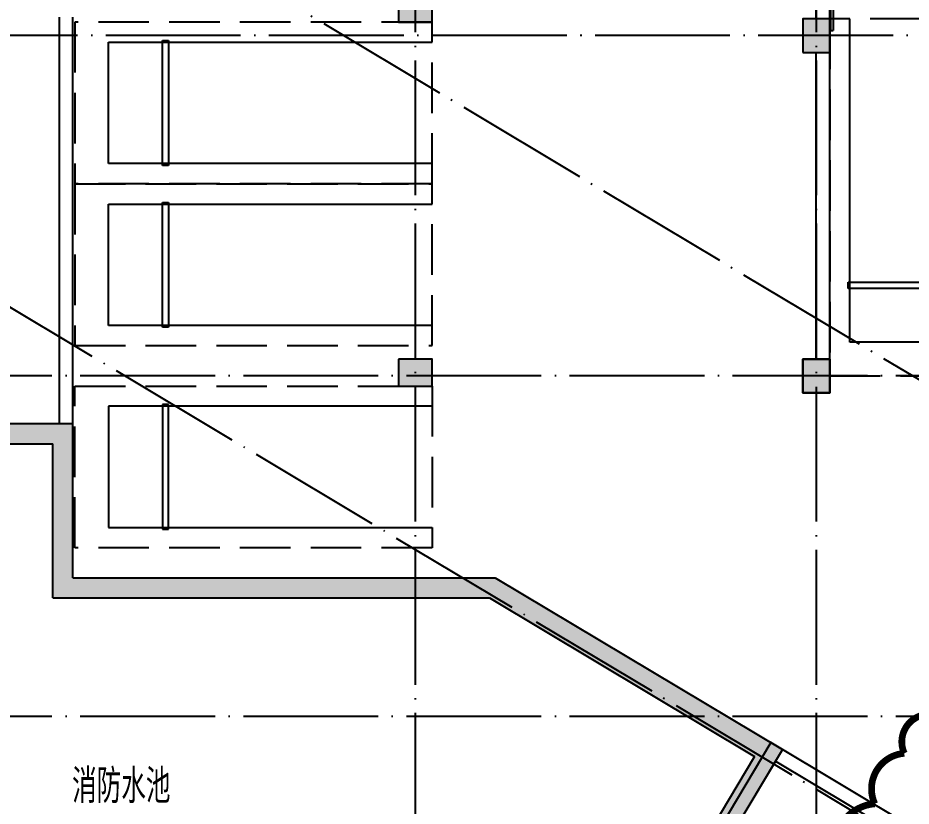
# Model space of a CAD drawing. Header units: millimetres. Extents: x 1337745 to 1642153, y -192803 to 266425.
# Drawn here: x 1389002 to 1402256, y 132667 to 144361 of the extents above; entities that cross this region are included whole.
import ezdxf

# ---------------------------------------------------------------- set-up
doc = ezdxf.new("R2010")
doc.units = ezdxf.units.MM
doc.header["$LTSCALE"] = 1000
doc.header["$MEASUREMENT"] = 0
for name, pattern in [('__附着_A09-停车位、行车流线模块_TEN24RUY_设计区$0$DASH', [0.35, 0.25, -0.1]), ('DASH', [0.35, 0.25, -0.1]), ('DOTE', [2.42, 2, -0.2, 0.02, -0.2])]:
    doc.linetypes.add(name, pattern=pattern)
for name, color, linetype in [('__附着_A09-停车位、行车流线模块_TEN24RUY_设计区$0$STD-PARK', 103, '__附着_A09-停车位、行车流线模块_TEN24RUY_设计区$0$DASH'), ('COLUMN', 2, 'Continuous'), ('DOOR_FIRE', 4, 'Continuous'), ('DOOR_FIRE_TEXT', 7, 'Continuous'), ('DOTE', 16, 'DOTE'), ('PUB_HATCH', 8, 'Continuous'), ('PUB_TEXT', 7, 'Continuous'), ('Road', 4, 'Continuous'), ('WALL', 2, 'Continuous'), ('砖墙', 30, 'Continuous')]:
    doc.layers.add(name, color=color, linetype=linetype)
doc.styles.add('_TCH_WINDOW', font='SIMPLEX.shx', dxfattribs={"width": 0.6, "height": 3.5, "bigfont": 'GBCBIG.shx'})
doc.styles.add('DIM_FONT', font='SIMPLEX', dxfattribs={"width": 0.7, "bigfont": 'GBCBIG'})
doc.styles.get("Standard").update_dxf_attribs({"font": 'GBENOR', "bigfont": 'GBCBIG'})
doc.dimstyles.new('_TCH_ARCH&&100', dxfattribs={"dimtxt": 250, "dimasz": 100, "dimexe": 250, "dimexo": 300, "dimgap": 100, "dimtad": 1, "dimdec": 0, "dimzin": 0, "dimdsep": 46, "dimtxsty": 'DIM_FONT', "dimblk": 'ARCHTICK', "dimcen": 0.09, "dimclrt": 7, "dimazin": 2, "dimtfac": 1, "dimtdec": 0, "dimtix": 1, "dimtmove": 2, "dimatfit": 3, "dimfxl": 1, "dimtolj": 1, "dimtzin": 0, "dimarcsym": 0})

# ---------------------------------------------------------------- blocks, each defined once
blk = doc.blocks.new('__附着_A09-停车位、行车流线模块_TEN24RUY_设计区$0$停车位1')
at = {"layer": '__附着_A09-停车位、行车流线模块_TEN24RUY_设计区$0$STD-PARK', "linetype": '__附着_A09-停车位、行车流线模块_TEN24RUY_设计区$0$DASH', "ltscale": 3}
for p, q in [((-168810, -21850), (-171210, -21850)), ((-171210, -21850), (-171210, -27150)), ((-168810, -27150), (-168810, -21850)), ((-171210, -27150), (-168810, -27150))]:
    blk.add_line(p, q, dxfattribs=at)
at = {"layer": 'Defpoints', "color": 9, "linetype": 'ByBlock', "ltscale": 1200}
for p, q in [((-170910, -26650), (-170910, -21850)), ((-169110, -21850), (-169110, -26650)), ((-170935, -25850), (-170935, -25758)), ((-170935, -25758), (-169085, -25758)), ((-169085, -25758), (-169085, -25850)), ((-169085, -25850), (-170935, -25850)), ((-169110, -26650), (-170910, -26650))]:
    blk.add_line(p, q, dxfattribs=at)
blk = doc.blocks.new('_FZH')
blk.add_lwpolyline([(-0.5, -0.5), (0.5, -0.5), (0.5, 0.5), (-0.5, 0.5)], close=True)
at = {"layer": 'PUB_HATCH'}
blk.add_solid([(-0.5, -0.5), (0.5, -0.5), (-0.5, 0.5), (0.5, 0.5)], dxfattribs=at)
blk = doc.blocks.new('$DorLib2D$00000126')
at = {"color": 0, "linetype": 'Continuous'}
for p, q in [((-0.532, 0.5), (-0.532, 0.9)), ((0.532, 0.9), (0.532, 0.5))]:
    blk.add_line(p, q, dxfattribs=at)
at = {"color": 0, "linetype": 'DASH'}
for p, q in [((-0.532, 0.9), (0.532, 0.9)), ((-0.532, 0.5), (0.532, 0.5))]:
    blk.add_line(p, q, dxfattribs=at)
blk = doc.blocks.new('_ArchTick')
at = {"color": 0, "linetype": 'ByBlock', "const_width": 0.4}
blk.add_lwpolyline([(-0.5, -0.5), (0.5, 0.5)], dxfattribs=at)
blk = doc.blocks.new('*D171')
at = {"layer": 'Defpoints', "color": 0, "transparency": 16777216}
for p in [(2875982, -688883, 0), (2872515, -692144), (2873134, -692617, 0)]:
    blk.add_point(p, dxfattribs=at)
at = {"layer": 'Road', "color": 0, "lineweight": -2, "transparency": 16777216}
for p, q in [((2875744, -688701), (2875164, -688259)), ((2875363, -688411), (2872515, -692144)), ((2872896, -692435), (2872316, -691993))]:
    blk.add_line(p, q, dxfattribs=at)
at = {"layer": 'Road', "color": 0, "lineweight": -2, "transparency": 16777216, "xscale": 100, "yscale": 100, "zscale": 100}
for p, rotation in [((2875363, -688411), 52.6597701482326), ((2872515, -692144), 232.6597701482326)]:
    blk.add_blockref('_ArchTick', p, dxfattribs=dict(at, rotation=rotation))
at = {"layer": 'Road', "color": 7, "transparency": 16777216, "insert": (2873760, -690141), "char_height": 250, "attachment_point": 5, "rotation": 52.6598, "style": 'DIM_FONT'}
blk.add_mtext('\\A1;4696', dxfattribs=at)
blk = doc.blocks.new('A$C36CD4CEC')
at = {"layer": 'WALL'}
for p, q in [((7400, 200), (-200, 200)), ((-200, 200), (-200, -8000)), ((0, 0), (7200, 0)), ((0, 0), (0, -2000))]:
    blk.add_line(p, q, dxfattribs=at)

msp = doc.modelspace()

# ---------------------------------------------------------------- hatches: boundary and pattern name
at = {"layer": 'PUB_HATCH'}
for points in [[(1375631.4, 138142.4), (1376007.2, 138042.4), (1389519.2, 138042.4), (1389819.2, 138342.4), (1375464.2, 138342.4)], [(1389519.2, 135755.7), (1389819.2, 136055.7), (1389819.2, 138342.4), (1389519.2, 138042.4)], [(1389819.2, 136055.7), (1389519.2, 135755.7), (1396001.6, 135755.7), (1396084.4, 136055.7)], [(1396084.4, 136055.7), (1396001.6, 135755.7), (1399933.5, 133404.2), (1400344.9, 133507.7)], [(1400344.9, 133507.7), (1399933.5, 133404.2), (1395827.3, 126538.4), (1396238.8, 126641.9)], [(1400344.9, 133507.7), (1399933.5, 133404.2), (1395827.3, 126538.4), (1396238.8, 126641.9)]]:
    msp.add_hatch(color=256, dxfattribs=at).paths.add_polyline_path(points)

# ---------------------------------------------------------------- linework, layer by layer
at = {"layer": '__附着_A09-停车位、行车流线模块_TEN24RUY_设计区$0$STD-PARK', "color": 1, "const_width": 100}
msp.add_lwpolyline([(1402492.5, 134027.5, 0.5205671), (1402154.7, 133450.6, 0.5205671), (1401716.2, 132701.5, 0.5205671), (1401177.9, 131782.2, 0.5205671)], format="xyb", dxfattribs=at)
at = {"layer": 'DOTE'}
for p, q in [((1394897.5, 199388.6, 0), (1394897.5, 86979.4, 0)), ((1400847.5, 199388.6, 0), (1400847.5, 86979.4, 0)), ((1385232.1, 149245.9, 0), (1453528.9, 108400.3, 0)), ((1481847.5, 144098.6), (1369802.6, 144098.6)), ((1382152.5, 144096.6, 0), (1450449.3, 103251, 0)), ((1454847.5, 139048.6), (1369802.6, 139048.6)), ((1454847.5, 133998.6), (1369802.6, 133998.6))]:
    msp.add_line(p, q, dxfattribs=at)
at = {"layer": 'WALL'}
for p, q in [((1375464.2, 138342.4, 0), (1389819.2, 138342.4, 0)), ((1389819.2, 136055.7, 0), (1389819.2, 138342.4, 0)), ((1376007.2, 138042.4, 0), (1389519.2, 138042.4, 0)), ((1389519.2, 135755.7, 0), (1389519.2, 138042.4, 0)), ((1389819.2, 136055.7, 0), (1396084.4, 136055.7, 0)), ((1396084.4, 136055.7, 0), (1400344.9, 133507.7, 0)), ((1389519.2, 135755.7, 0), (1396001.6, 135755.7, 0)), ((1389519.2, 135755.7, 0), (1396001.6, 135755.7, 0)), ((1396001.6, 135755.7, 0), (1399933.5, 133404.2, 0)), ((1396001.6, 135755.7, 0), (1399933.5, 133404.2, 0)), ((1400344.9, 133507.7, 0), (1396238.8, 126641.9, 0)), ((1400344.9, 133507.7, 0), (1396238.8, 126641.9, 0)), ((1399933.5, 133404.2, 0), (1395827.3, 126538.4, 0)), ((1399933.5, 133404.2, 0), (1395827.3, 126538.4, 0))]:
    msp.add_line(p, q, dxfattribs=at)
at = {"layer": '砖墙', "linetype": 'ByBlock'}
for p, q in [((1400847.5, 144348.6, 0), (1400847.5, 149848.6, 0)), ((1401047.5, 144348.6, 0), (1401047.5, 149848.6, 0)), ((1389619.2, 138342.4, 0), (1389619.2, 144374.1, 0)), ((1389819.2, 138342.4, 0), (1389819.2, 144374.1, 0)), ((1400847.5, 139298.6, 0), (1400847.5, 143848.6, 0)), ((1401047.5, 139298.6, 0), (1401047.5, 143848.6, 0)), ((1389619.2, 138342.4, 0), (1389819.2, 138342.4, 0))]:
    msp.add_line(p, q, dxfattribs=at)

# ---------------------------------------------------------------- block references
at = {"layer": '__附着_A09-停车位、行车流线模块_TEN24RUY_设计区$0$STD-PARK', "linetype": 'ByBlock'}
for p, rotation in [((1572257.6, 166198.6, 0), 5.808049563462681e-07), ((1416997.5, -26911.5, 0), 269.999999993747), ((1416997.5, -29311.5, 0), 269.999999993747)]:
    msp.add_blockref('__附着_A09-停车位、行车流线模块_TEN24RUY_设计区$0$停车位1', p, dxfattribs=dict(at, rotation=rotation))
at = {"layer": '__附着_A09-停车位、行车流线模块_TEN24RUY_设计区$0$STD-PARK', "linetype": 'ByBlock', "xscale": -1, "rotation": 269.999999993747}
msp.add_blockref('__附着_A09-停车位、行车流线模块_TEN24RUY_设计区$0$停车位1', (1416997.5, 307708.7, 0), dxfattribs=at)
at = {"layer": '__附着_A09-停车位、行车流线模块_TEN24RUY_设计区$0$STD-PARK', "rotation": 329.1180334405437}
msp.add_blockref('A$C36CD4CEC', (1400242.3, 133336.1, 0), dxfattribs=at)
at = {"layer": 'COLUMN'}
for p, xscale, yscale, zscale, rotation in [((1394897.5, 144498.6, 0), 400.0000000000625, 499.9999999999243, 499.9999999999242, 269.9999999998826), ((1394897.5, 139098.6, 0), 400.0000000020574, 499.9999999958298, 499.9999999958297, 270.0000000006198), ((1400847.5, 139048.6, 0), -399.9999999999839, 499.9999999997889, 499.9999999997889, 180)]:
    msp.add_blockref('_FZH', p, dxfattribs=dict(at, xscale=xscale, yscale=yscale, zscale=zscale, rotation=rotation))
for p, xscale, yscale, zscale in [((1400847.5, 144098.6, 0), 399.999999997343, 499.9999999999985, 499.9999999999985), ((1400847.5, 139048.6, 0), 399.9999999999838, 499.999999999789, 499.9999999997889)]:
    msp.add_blockref('_FZH', p, dxfattribs=dict(at, xscale=xscale, yscale=yscale, zscale=zscale))
at = {"layer": 'DOOR_FIRE'}
ref = msp.add_blockref('$DorLib2D$00000126', (1401147.5, 147098.6, 0), dxfattribs=dict(at, xscale=5500.000000000002, yscale=-100, zscale=100, rotation=270.0000000002494))
ref.add_attrib('A', 'FJM5525', (1401883.1, 146504.6, 0), dxfattribs={"layer": 'DOOR_FIRE_TEXT', "height": 446.25, "rotation": 90, "style": '_TCH_WINDOW', "width": 0.423529})

# ---------------------------------------------------------------- texts
at = {"layer": 'PUB_TEXT'}
msp.add_text('消防水池', height=506.38, dxfattribs=at).set_placement((1389807.6, 132711.5, 0))
msp.add_text('消防水池', height=506.38, rotation=360, dxfattribs=at).set_placement((1389807.6, 132711.5, 0))

# ---------------------------------------------------------------- dimensions: what is measured, and where the dimension line sits
at = {"layer": 'Road'}
dim = msp.add_aligned_dim(p1=(1400647.5, 138798.6, 0), p2=(1398237.1, 134768.3, 0), distance=-779.2, dimstyle='_TCH_ARCH&&100', dxfattribs=at)
dim.commit()
dim.dimension.update_dxf_attribs({"geometry": '*D171', "text_midpoint": (1398580.5, 137298.8), "insert": (-1534570.3, 499813.5)})

doc.saveas('drawing.dxf')
